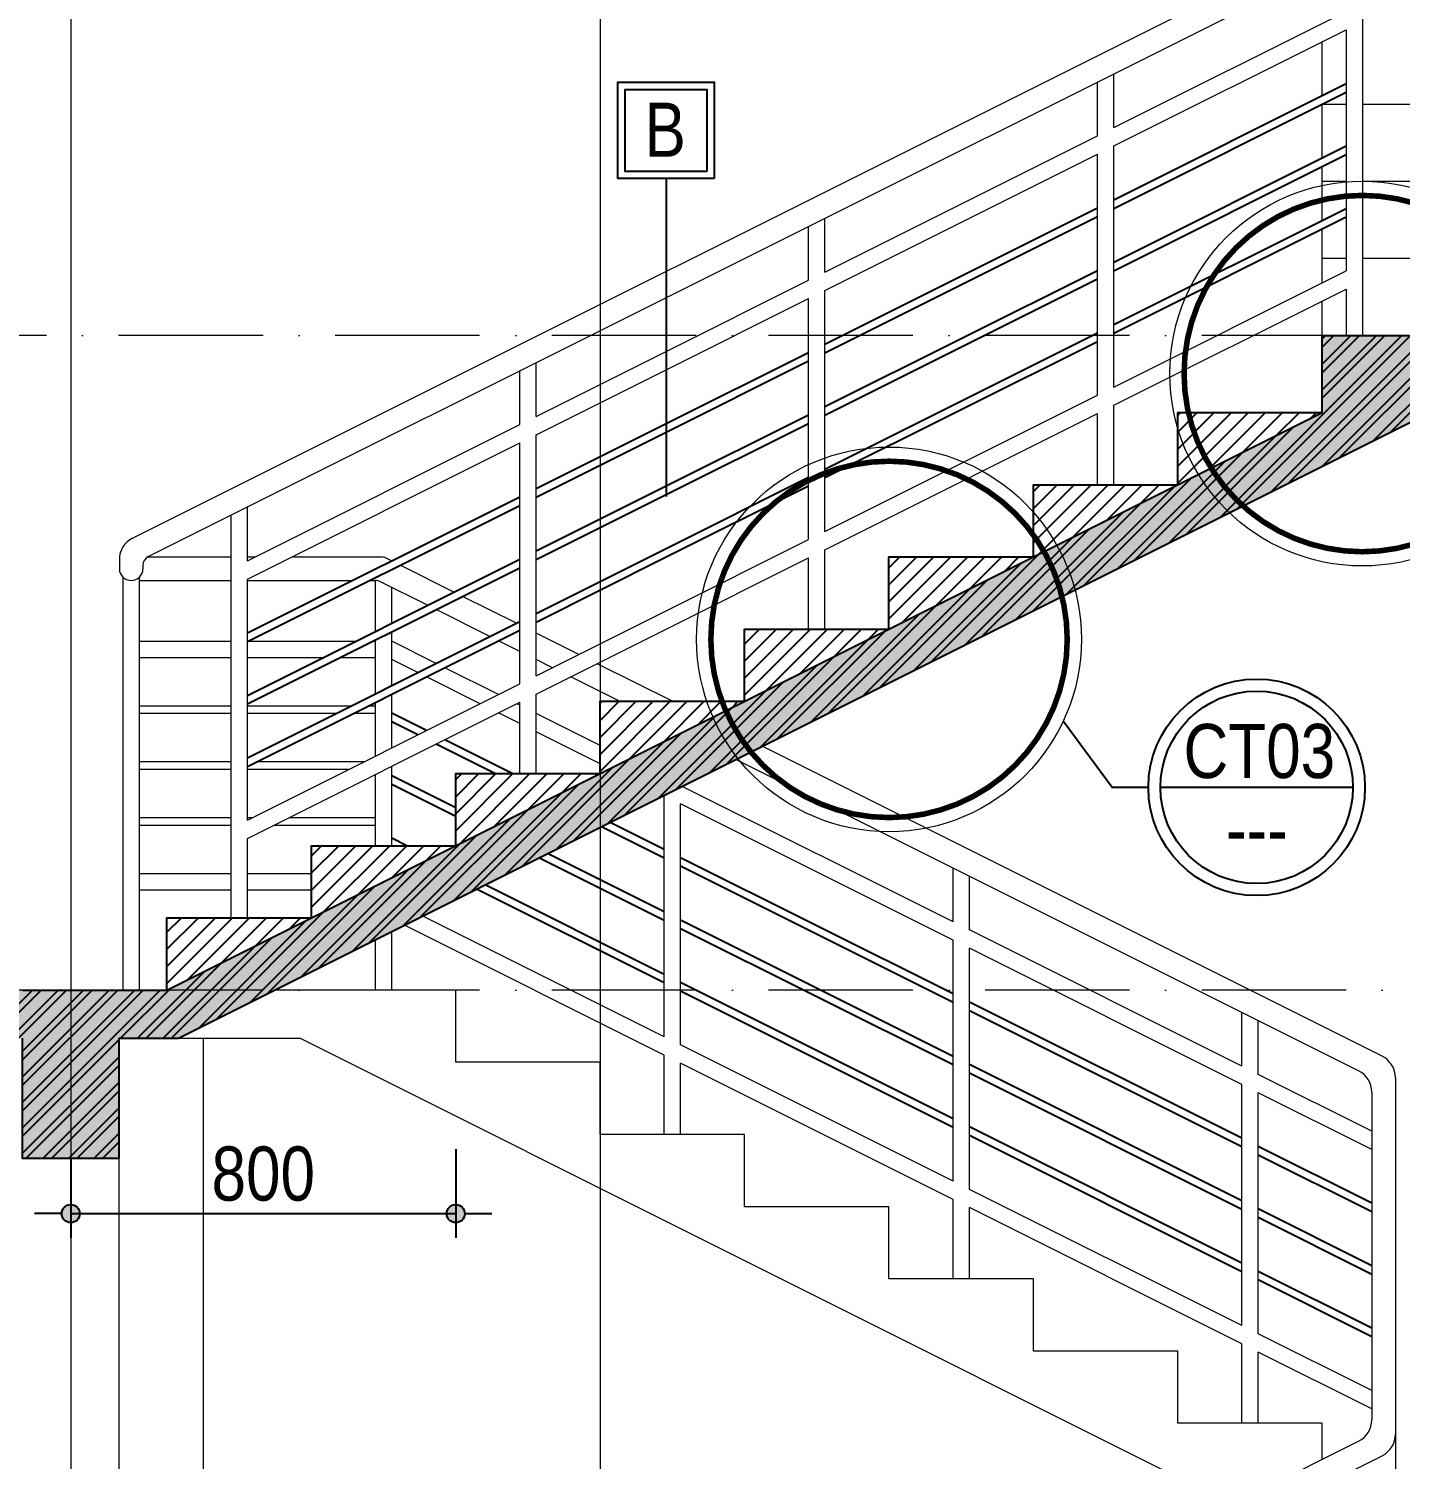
# Model space of a CAD drawing. Extents: x -79995 to 347433, y -157641 to 104789.
# Drawn here: x 21013 to 26713, y -131274 to -125328 of the extents above; entities that cross this region are included whole.
import ezdxf
from ezdxf.enums import TextEntityAlignment as Align

# ---------------------------------------------------------------- set-up
doc = ezdxf.new("R2010")
doc.units = 0
doc.linetypes.add('ACAD_ISO10W100', pattern=[18, 12, -3, 0, -3])
doc.layers.get('DEFPOINTS').update_dxf_attribs({"linetype": 'CONTINUOUS'})
for name, color, linetype in [('DIM', 1, 'CONTINUOUS'), ('HACTH', 8, 'CONTINUOUS'), ('HATCH', 8, 'CONTINUOUS'), ('TAGS', 60, 'CONTINUOUS'), ('TEXT', 7, 'CONTINUOUS'), ('TUONG', 131, 'CONTINUOUS')]:
    doc.layers.add(name, color=color, linetype=linetype)
for name, color, linetype, lineweight in [('HACHT', 8, 'CONTINUOUS', 5), ('NET-THAY', 2, 'CONTINUOUS', 13), ('TRUC', 24, 'CONTINUOUS', 0)]:
    doc.layers.add(name, color=color, linetype=linetype, lineweight=lineweight)
doc.styles.add('HEL-CONDENSE', font='')
doc.styles.add('HELVECONDENSE', font='')
doc.styles.add('VNI-HELVE-CONDENSEN', font='')
doc.styles.get('HEL-CONDENSE').set_extended_font_data('VNI-Helve-Condense')
doc.styles.get('HELVECONDENSE').set_extended_font_data('VNI-Helve-Condense')
doc.styles.get('VNI-HELVE-CONDENSEN').set_extended_font_data('VNI-Helve-Condense')
doc.dimstyles.new('D 50', dxfattribs={"dimtxt": 225, "dimasz": 1.5, "dimexe": 100, "dimexo": 0, "dimgap": 50, "dimtad": 1, "dimdec": 0, "dimlfac": 0.5, "dimzin": 13, "dimdsep": 46, "dimtxsty": 'HEL-CONDENSE', "dimblk": 'D50', "dimcen": 0, "dimclrd": 1, "dimclre": 1, "dimclrt": 7, "dimazin": 0, "dimtfac": 1, "dimtdec": 0, "dimtmove": 0, "dimatfit": 3, "dimldrblk": 'D50', "dimfxl": 1, "dimtolj": 1, "dimtzin": 13, "dimarcsym": 0})

# ---------------------------------------------------------------- blocks, each defined once
blk = doc.blocks.new('A$C5F494123')
at = {"layer": 'TAGS', "color": 254, "ltscale": 1000}
blk.add_line((400, 0), (-400, 0), dxfattribs=at)
at = {"layer": 'TAGS', "ltscale": 1000}
blk.add_circle((0, 0), 450, dxfattribs=at)
at = {"layer": 'TAGS', "color": 254, "ltscale": 1000}
blk.add_circle((0, 0), 400, dxfattribs=at)
at = {"layer": 'TAGS', "ltscale": 1000, "style": 'VNI-HELVE-CONDENSEN'}
blk.add_attdef('A', (-84, 67), '', height=225, dxfattribs=at)
blk.add_attdef('A', text='', height=225, dxfattribs=at).set_placement((1.1, -61.7), align=Align.TOP_CENTER)
blk = doc.blocks.new('D50')
at = {"layer": 'DIM'}
blk.add_hatch(color=256, dxfattribs=at).paths.add_polyline_path([(25, 0, 1), (-25, 0, 1)])
blk.add_line((25, 0), (100, 0), dxfattribs=at)
blk.add_circle((0, 0), 25, dxfattribs=at)
blk = doc.blocks.new('*D1658')
at = {"layer": 'DEFPOINTS', "color": 0, "transparency": 16777216}
for p in [(21188.2, -130023.6), (22788.2, -129984.3), (22788.2, -130252.4)]:
    blk.add_point(p, dxfattribs=at)
at = {"layer": 'DIM', "color": 1, "lineweight": -2, "transparency": 16777216}
for p, q in [((21188.2, -130023.6), (21188.2, -130352.4)), ((22788.2, -129984.3), (22788.2, -130352.4)), ((21189.7, -130252.4), (22786.7, -130252.4))]:
    blk.add_line(p, q, dxfattribs=at)
at = {"layer": 'DIM', "color": 1, "lineweight": -2, "transparency": 16777216, "xscale": 1.5, "yscale": 1.5, "zscale": 1.5, "rotation": 180}
blk.add_blockref('D50', (21188.2, -130252.4), dxfattribs=at)
at = {"layer": 'DIM', "color": 1, "lineweight": -2, "transparency": 16777216, "xscale": 1.5, "yscale": 1.5, "zscale": 1.5}
blk.add_blockref('D50', (22788.2, -130252.4), dxfattribs=at)
at = {"layer": 'DIM', "color": 7, "transparency": 16777216, "insert": (21988.2, -130087.5), "char_height": 225, "attachment_point": 5, "style": 'HEL-CONDENSE'}
blk.add_mtext('\\A1;800', dxfattribs=at)
blk = doc.blocks.new('A$C48452AB6')
at = {"layer": 'TAGS'}
blk.add_lwpolyline([(-218.8, -167.6), (181.2, -167.6), (181.2, 232.4), (-218.8, 232.4)], close=True, dxfattribs=at)
at = {"layer": 'TAGS', "color": 8}
blk.add_lwpolyline([(-188.8, -137.6), (151.2, -137.6), (151.2, 202.4), (-188.8, 202.4)], close=True, dxfattribs=at)
at = {"layer": 'TAGS', "style": 'HELVECONDENSE'}
blk.add_attdef('DSFA', (-189, -76.2), '', height=225, dxfattribs=at)

msp = doc.modelspace()

# ---------------------------------------------------------------- hatches: boundary and pattern name
at = {"layer": 'HACTH'}
h = msp.add_hatch(dxfattribs=at)
h.set_pattern_fill('ANSI32', color=256, scale=200, style=0)
h.set_pattern_definition([(45, (-1113859.255, 25868.335), (-53.0330086, 53.0330086), []), (45, (-1113823.9, 25868.335), (-53.0330086, 53.0330086), [])])
h.paths.add_polyline_path([(21188.167, -129323.632), (20988.167, -129323.632), (20018.281, -129323.632), (20018.281, -129523.632), (20988.167, -129523.632), (20988.167, -130023.632), (21188.167, -130023.632)])
h.paths.add_polyline_path([(22035.381, -129323.632), (21188.167, -129323.632), (21188.167, -130023.632), (21388.167, -130023.632), (21388.167, -129523.632), (21635.381, -129523.632)])
h.paths.add_polyline_path([(29188.167, -127303.632), (29388.167, -127303.632), (29388.167, -126603.632), (29188.167, -126603.632)])
h.paths.add_polyline_path([(28988.167, -127303.632), (29188.167, -127303.632), (29188.167, -126603.632), (26388.167, -126603.632), (26388.167, -126923.632), (21588.167, -129323.632), (22035.381, -129323.632), (27075.381, -126803.632), (28988.167, -126803.632)])
h = msp.add_hatch(dxfattribs=at)
h.set_pattern_fill('AR-CONC', color=256, scale=20, style=0)
h.set_pattern_definition([(50, (-1113859.25, 25868.34), (143.452037, -12.550427), [15, -165]), (355, (-1113859.25, 25868.34), (-27.750267, 150.438427), [12, -132]), (100.4514, (-1113847.3, 25867.29), (115.701876, 137.887908), [12.748038, -140.228422]), (46.1842, (-1113859.25, 25908.34), (213.44821, -33.103803), [22.5, -247.5]), (96.6356, (-1113841.47, 25905.58), (186.93254, 194.823574), [19.122058, -210.3426]), (351.1842, (-1113859.25, 25908.34), (186.93239, 194.82372), [18, -198]), (21, (-1113839.25, 25898.34), (119.38141, -80.523778), [15, -165]), (326, (-1113839.25, 25898.34), (48.663066, 145.030009), [12, -132]), (71.4514, (-1113829.3, 25891.62), (168.044526, 64.5061), [12.748038, -140.228422]), (37.5, (-1113859.255, 25868.335), (2.431971, 66.5787708), [0, -130.4, 0, -134, 0, -132.5]), (7.5, (-1113859.255, 25868.335), (52.6139075, 78.8823424), [0, -76.4, 0, -127.4, 0, -50.5]), (327.5, (-1113903.855, 25868.335), (106.7644872, -4.5109743), [0, -50, 0, -156, 0, -207]), (317.5, (-1113923.855, 25868.335), (116.637234, 20.0209965), [0, -65, 0, -103.6, 0, -147])])
h.paths.add_polyline_path([(21188.167, -129323.632), (20988.167, -129323.632), (20018.281, -129323.632), (20018.281, -129523.632), (20988.167, -129523.632), (20988.167, -130023.632), (21188.167, -130023.632)])
h.paths.add_polyline_path([(22035.381, -129323.632), (21188.167, -129323.632), (21188.167, -130023.632), (21388.167, -130023.632), (21388.167, -129523.632), (21635.381, -129523.632)])
h.paths.add_polyline_path([(28988.167, -127303.632), (29188.167, -127303.632), (29188.167, -126603.632), (26388.167, -126603.632), (26388.167, -126923.632), (21588.167, -129323.632), (22035.381, -129323.632), (27075.381, -126803.632), (28988.167, -126803.632)])
h.paths.add_polyline_path([(29188.167, -127303.632), (29388.167, -127303.632), (29388.167, -126603.632), (29188.167, -126603.632)])
h = msp.add_hatch(dxfattribs=at)
h.set_pattern_fill('ANSI31', color=256, scale=400, style=0)
h.set_pattern_definition([(45, (-1113859.255, 25868.335), (-35.355339, 35.355339), [])])
h.paths.add_polyline_path([(22188.167, -129023.632), (21588.167, -129023.632), (21588.167, -129323.632)])
h.paths.add_polyline_path([(22788.167, -128723.632), (22188.167, -128723.632), (22188.167, -129023.632)])
h.paths.add_polyline_path([(23388.167, -128423.632), (22788.167, -128423.632), (22788.167, -128723.632)])
h.paths.add_polyline_path([(23988.167, -128123.632), (23388.167, -128123.632), (23388.167, -128423.632)])
h.paths.add_polyline_path([(24588.167, -127823.632), (23988.167, -127823.632), (23988.167, -128123.632)])
h.paths.add_polyline_path([(25188.167, -127523.632), (24588.167, -127523.632), (24588.167, -127823.632)])
h.paths.add_polyline_path([(25788.167, -127223.632), (25188.167, -127223.632), (25188.167, -127523.632)])
h.paths.add_polyline_path([(26388.167, -126923.632), (25788.167, -126923.632), (25788.167, -127223.632)])

# ---------------------------------------------------------------- linework, layer by layer
at = {"layer": 'HACHT'}
for p, q in [((21474.327, -127873.806), (21854.167, -127873.806)), ((21922.167, -127873.806), (22372.201, -127873.806)), ((22443.755, -127873.806), (22454.167, -127873.806)), ((21474.327, -127941.806), (21854.167, -127941.806)), ((21922.167, -127941.806), (22236.201, -127941.806)), ((22307.755, -127941.806), (22454.167, -127941.806)), ((21474.327, -128141.806), (21854.167, -128141.806)), ((21474.327, -128173.228), (21854.167, -128173.228)), ((21922.167, -128141.806), (22354.969, -128141.806)), ((21922.167, -128173.228), (22292.126, -128173.228)), ((22363.681, -128173.228), (22454.167, -128173.228)), ((22426.523, -128141.806), (22454.167, -128141.806)), ((21474.327, -128373.806), (21854.167, -128373.806)), ((21474.327, -128405.806), (21854.167, -128405.806)), ((21922.167, -128405.806), (22345.737, -128405.806)), ((21962.523, -128373.806), (22409.737, -128373.806)), ((21474.327, -128606.385), (21854.167, -128606.385)), ((21474.327, -128638.385), (21854.167, -128638.385)), ((21922.167, -128606.385), (21944.579, -128606.385)), ((22032.632, -128638.385), (22454.167, -128638.385)), ((22096.632, -128606.385), (22454.167, -128606.385)), ((21474.327, -128838.385), (21854.167, -128838.385)), ((21922.167, -128838.385), (22188.167, -128838.385)), ((21474.327, -128906.385), (21854.167, -128906.385)), ((21922.167, -128906.385), (22188.167, -128906.385))]:
    msp.add_line(p, q, dxfattribs=at)
at = {"layer": 'HACTH'}
for points in [[(25522.167, -126039.439), (26488.167, -125556.439)], [(25522.167, -126075.216), (26488.167, -125592.216)], [(25522.167, -126298.823), (26488.167, -125815.823)], [(25522.167, -126334.6), (26488.167, -125851.6)], [(24322.167, -126639.439), (25454.167, -126073.439)], [(25522.167, -126558.207), (26488.167, -126075.207)], [(24322.167, -126675.216), (25454.167, -126109.216)], [(25522.167, -126593.984), (26488.167, -126110.984)], [(24322.167, -126898.823), (25454.167, -126332.823)], [(24322.167, -126934.6), (25454.167, -126368.6)], [(24322.167, -127158.207), (25454.167, -126592.207)], [(24322.167, -127193.984), (25454.167, -126627.984)], [(23654.167, -126973.439), (24254.167, -126673.439)], [(23654.167, -127009.216), (24254.167, -126709.216)], [(23654.167, -127232.823), (24254.167, -126932.823)], [(23122.167, -127239.439), (23654.167, -126973.439)], [(23654.167, -127268.6), (24254.167, -126968.6)], [(23122.167, -127275.216), (23654.167, -127009.216)], [(23654.167, -127492.207), (24254.167, -127192.207)], [(23654.167, -127527.984), (24254.167, -127227.984)], [(21922.167, -127839.439), (23054.167, -127273.439)], [(23122.167, -127498.823), (23654.167, -127232.823)], [(23122.167, -127534.6), (23654.167, -127268.6)], [(21922.167, -127875.216), (23054.167, -127309.216)], [(23122.167, -127758.207), (23654.167, -127492.207)], [(23122.167, -127793.984), (23654.167, -127527.984)], [(21922.167, -128098.823), (23054.167, -127532.823)], [(21922.167, -128134.6), (23054.167, -127568.6)], [(21922.167, -128358.207), (23054.167, -127792.207)], [(21922.167, -128393.984), (23054.167, -127827.984)], [(22666.319, -128245.515), (22522.167, -128173.439)], [(22630.542, -128263.404), (22522.167, -128209.216)], [(22950.998, -128423.632), (22706.568, -128301.417)], [(23022.553, -128423.632), (22742.345, -128283.528)], [(22788.167, -128565.823), (22522.167, -128432.823)], [(22788.167, -128601.6), (22522.167, -128468.6)], [(23654.167, -128775.216), (23393.19, -128644.728)], [(23654.167, -128739.439), (23428.967, -128626.839)], [(22585.017, -128723.632), (22522.167, -128692.207)], [(23654.167, -129034.6), (23133.806, -128774.42)], [(23654.167, -128998.823), (23169.583, -128756.531)], [(24854.167, -129339.439), (23722.167, -128773.439)], [(24854.167, -129375.216), (23722.167, -128809.216)], [(23654.167, -129258.207), (22910.199, -128886.223)], [(23654.167, -129293.984), (22874.422, -128904.112)], [(24854.167, -129598.823), (23722.167, -129032.823)], [(24854.167, -129634.6), (23722.167, -129068.6)], [(24854.167, -129858.207), (23722.167, -129292.207)], [(24854.167, -129893.984), (23722.167, -129327.984)], [(26054.167, -129939.439), (24922.167, -129373.439)], [(26054.167, -129975.216), (24922.167, -129409.216)], [(26054.167, -130198.823), (24922.167, -129632.823)], [(26054.167, -130234.6), (24922.167, -129668.6)], [(26054.167, -130458.207), (24922.167, -129892.207)], [(26054.167, -130493.984), (24922.167, -129927.984)], [(26594.457, -130209.585), (26122.167, -129973.439)], [(26594.457, -130245.362), (26122.167, -130009.216)], [(26594.457, -130468.968), (26122.167, -130232.823)], [(26594.457, -130504.746), (26122.167, -130268.6)], [(26594.457, -130728.352), (26122.167, -130492.207)], [(26594.457, -130764.129), (26122.167, -130527.984)]]:
    msp.add_lwpolyline(points, dxfattribs=at)
at = {"layer": 'HATCH', "const_width": 23.1}
for points in [[(27295.058, -126761.67, 1), (25814.26, -126761.67, 1)], [(25328.77, -127866.229, 1), (23847.972, -127866.229, 1)]]:
    msp.add_lwpolyline(points, format="xyb", close=True, dxfattribs=at)
at = {"layer": 'NET-THAY'}
for p, q in [((21445.446, -127444.993), (26451.056, -124942.188)), ((21510.279, -127522.144), (26515.888, -125019.339)), ((26556.167, -124982.574), (26556.167, -126603.632)), ((26388.167, -125606.439), (26388.167, -125382.833)), ((26488.167, -125332.833), (26488.167, -126334.591)), ((25454.167, -125773.806), (25454.167, -125550.199)), ((25522.167, -125739.806), (25522.167, -125516.199)), ((26388.167, -125865.823), (26388.167, -125642.216)), ((26488.167, -125643.632), (26388.167, -125643.632)), ((28988.167, -125643.632), (26556.167, -125643.632)), ((25454.167, -126851.591), (25454.167, -125849.833)), ((25522.167, -126817.591), (25522.167, -125815.833)), ((26388.167, -126125.207), (26388.167, -125901.6)), ((26488.167, -125963.632), (26388.167, -125963.632)), ((28988.167, -125963.632), (26556.167, -125963.632)), ((24254.167, -126373.806), (24254.167, -126150.199)), ((24322.167, -126339.806), (24322.167, -126116.199)), ((26388.167, -126384.591), (26388.167, -126160.984)), ((26488.167, -126283.632), (26388.167, -126283.632)), ((28988.167, -126283.632), (26556.167, -126283.632)), ((24254.167, -127451.591), (24254.167, -126449.833)), ((24322.167, -127417.591), (24322.167, -126415.833)), ((26488.167, -126410.617), (26488.167, -126603.632)), ((26388.167, -126603.632), (26388.167, -126460.617)), ((23054.167, -126973.806), (23054.167, -126750.199)), ((23122.167, -126939.806), (23122.167, -126716.199)), ((25454.167, -127223.632), (25454.167, -126927.617)), ((25522.167, -127223.632), (25522.167, -126893.617)), ((23054.167, -128051.591), (23054.167, -127049.833)), ((23122.167, -128017.591), (23122.167, -127015.833)), ((21854.167, -129023.632), (21854.167, -127350.199)), ((21922.167, -127539.806), (21922.167, -127316.199)), ((21507.569, -127523.632), (21854.167, -127523.632)), ((21922.167, -127523.632), (21954.515, -127523.632)), ((22106.568, -127523.632), (22476.364, -127523.632)), ((24254.167, -127823.632), (24254.167, -127527.617)), ((24322.167, -127823.632), (24322.167, -127493.617)), ((21390.167, -127534.436), (21390.167, -127572.632)), ((21488.167, -127557.921), (21488.167, -127572.632)), ((22520.974, -127540.036), (22498.724, -127528.911)), ((22780.358, -127669.728), (22556.751, -127557.924)), ((21405.167, -127607.917), (21405.167, -129323.632)), ((21473.167, -127607.917), (21473.167, -129323.632)), ((21473.167, -127621.632), (21854.167, -127621.632)), ((21922.167, -128617.591), (21922.167, -127615.833)), ((21922.167, -127621.632), (22357.782, -127621.632)), ((22429.336, -127621.632), (22453.229, -127621.632)), ((22454.167, -127832.823), (22454.167, -127621.641)), ((22670.791, -127724.511), (22475.59, -127626.911)), ((22522.167, -127798.823), (22522.167, -127650.199)), ((23039.742, -127799.42), (22816.135, -127687.616)), ((22930.175, -127854.203), (22706.568, -127742.4)), ((22454.167, -128092.207), (22454.167, -127868.6)), ((22522.167, -128058.207), (22522.167, -127834.6)), ((23054.167, -127916.199), (22965.952, -127872.092)), ((23299.126, -127929.112), (23122.167, -127840.632)), ((23189.559, -127983.895), (23122.167, -127950.199)), ((23688.167, -128123.632), (23375.152, -127967.125)), ((23469.032, -128123.632), (23265.585, -128021.908)), ((22522.167, -128317.591), (22522.167, -128093.984)), ((23122.167, -128423.632), (23122.167, -128093.617)), ((22454.167, -128351.591), (22454.167, -128127.984)), ((23054.167, -128423.632), (23054.167, -128127.617)), ((26637.179, -129598.138), (24061.774, -128310.436)), ((22522.167, -128723.632), (22522.167, -128393.617)), ((26539.179, -129658.705), (23952.207, -128365.219)), ((22454.167, -128723.632), (22454.167, -128427.617)), ((23654.167, -129517.591), (23654.167, -128514.239)), ((23722.167, -129551.591), (23722.167, -128549.833)), ((21922.167, -129023.632), (21922.167, -128693.617)), ((24854.167, -129039.806), (24854.167, -128816.199)), ((24922.167, -129073.806), (24922.167, -128850.199)), ((22454.167, -129323.632), (22454.167, -129114.239)), ((22522.167, -129323.632), (22522.167, -129080.239)), ((24854.167, -130117.591), (24854.167, -129115.833)), ((24922.167, -130151.591), (24922.167, -129149.833)), ((26054.167, -129639.806), (26054.167, -129416.199)), ((26122.167, -129673.806), (26122.167, -129450.199)), ((21388.167, -129523.632), (21388.167, -134723.632)), ((21388.167, -129523.632), (22140.954, -129523.632)), ((21738.167, -129523.632), (21738.167, -133523.632)), ((22140.954, -129523.632), (26014.56, -131460.436)), ((23654.167, -129923.632), (23654.167, -129593.617)), ((23722.167, -129923.632), (23722.167, -129627.617)), ((26054.167, -130717.591), (26054.167, -129715.833)), ((26692.457, -129687.581), (26692.457, -131169.251)), ((26122.167, -130751.591), (26122.167, -129749.833)), ((26594.457, -129748.148), (26594.457, -131108.684)), ((21388.167, -130023.632), (21388.167, -135631.366)), ((24854.167, -130523.632), (24854.167, -130193.617)), ((24922.167, -130523.632), (24922.167, -130227.617)), ((26054.167, -131123.632), (26054.167, -130793.617)), ((26122.167, -131123.632), (26122.167, -130827.617)), ((26388.167, -131273.632), (26388.167, -131123.632)), ((23847.932, -132543.75), (26539.179, -131198.126)), ((26692.457, -131169.251), (26692.457, -132923.632)), ((23847.932, -132653.317), (26637.179, -131258.694))]:
    msp.add_line(p, q, dxfattribs=at)
for points in [[(25522.167, -125739.806), (26488.167, -125256.806)], [(25522.167, -125815.833), (26488.167, -125332.833)], [(24322.167, -126339.806), (25454.167, -125773.806)], [(24322.167, -126415.833), (25454.167, -125849.833)], [(25522.167, -126817.591), (26488.167, -126334.591)], [(23654.167, -126673.806), (24254.167, -126373.806)], [(23654.167, -126749.833), (24254.167, -126449.833)], [(25522.167, -126893.617), (26488.167, -126410.617)], [(23122.167, -126939.806), (23654.167, -126673.806)], [(23122.167, -127015.833), (23654.167, -126749.833)], [(24322.167, -127417.591), (25454.167, -126851.591)], [(24322.167, -127493.617), (25454.167, -126927.617)], [(21922.167, -127539.806), (23054.167, -126973.806)], [(21922.167, -127615.833), (23054.167, -127049.833)], [(23654.167, -127751.591), (24254.167, -127451.591)], [(23654.167, -127827.617), (24254.167, -127527.617)], [(23122.167, -128017.591), (23654.167, -127751.591)], [(22706.568, -127966.007), (22522.167, -127873.806)], [(23122.167, -128093.617), (23654.167, -127827.617)], [(22630.542, -128004.02), (22522.167, -127949.833)], [(22965.952, -128095.699), (22742.345, -127983.895)], [(22965.952, -128095.699), (22742.345, -127983.895)], [(21922.167, -128617.591), (23054.167, -128051.591)], [(22889.926, -128133.712), (22666.319, -128021.908)], [(21922.167, -128693.617), (23054.167, -128127.617)], [(23054.167, -128215.833), (22965.952, -128171.725)], [(23054.167, -128139.806), (23041.978, -128133.712)], [(23388.167, -128306.806), (23122.167, -128173.806)], [(23388.167, -128382.833), (23122.167, -128249.833)], [(24854.167, -129039.806), (23728.6, -128477.023)], [(23654.167, -128515.833), (23652.573, -128515.036)], [(24854.167, -129115.833), (23722.167, -128549.833)], [(23654.167, -129593.617), (22574.789, -129053.928)], [(23654.167, -129517.591), (22650.815, -129015.915)], [(26054.167, -129639.806), (24922.167, -129073.806)], [(26054.167, -129715.833), (24922.167, -129149.833)], [(26388.167, -131273.632), (26388.167, -131123.632), (25788.167, -131123.632), (25788.167, -130823.632), (25188.167, -130823.632), (25188.167, -130523.632), (24588.167, -130523.632), (24588.167, -130223.632), (23988.167, -130223.632), (23988.167, -129923.632), (23388.167, -129923.632), (23388.167, -129623.632), (22788.167, -129623.632), (22788.167, -129323.632), (22035.381, -129323.632)], [(24854.167, -130117.591), (23722.167, -129551.591)], [(24854.167, -130193.617), (23722.167, -129627.617)], [(26594.457, -129909.951), (26122.167, -129673.806)], [(26594.457, -129985.978), (26122.167, -129749.833)], [(26054.167, -130717.591), (24922.167, -130151.591)], [(26054.167, -130793.617), (24922.167, -130227.617)], [(26594.457, -130987.736), (26122.167, -130751.591)], [(26594.457, -131063.763), (26122.167, -130827.617)]]:
    msp.add_lwpolyline(points, dxfattribs=at)
for centre in [(26554.659, -126761.67), (24588.371, -127866.229)]:
    msp.add_circle(centre, 799.412, dxfattribs=at)
for centre, radius, start, end in [((21490.167, -127534.436), 100, 116.5650512, 180), ((21528.167, -127557.921), 40, 116.5650512, 180), ((22476.364, -127573.632), 50, 63.4349488, 90), ((21439.167, -127572.632), 49, 180, 359.9999991), ((22453.229, -127671.632), 50, 63.4349488, 90), ((26592.457, -129687.581), 100, 0, 63.4349488), ((26494.457, -129748.148), 100, 0, 63.4349488), ((26494.457, -131108.684), 100, 296.5650512, 0), ((26592.457, -131169.251), 100, 296.5650512, 0)]:
    msp.add_arc(centre, radius, start, end, dxfattribs=at)
at = {"layer": 'TEXT', "color": 7, "linetype": 'ByBlock'}
for points in [[(23661.735, -125951.385), (23661.735, -127272.923)], [(25665.88, -128481.097), (25515.88, -128481.097), (25312.095, -128205.763)]]:
    msp.add_lwpolyline(points, dxfattribs=at)
at = {"layer": 'TRUC', "linetype": 'ACAD_ISO10W100', "ltscale": 50}
for p, q in [((30988.167, -126603.632), (20018.281, -126603.632)), ((30988.167, -129323.632), (20018.281, -129323.632)), ((30988.167, -129323.632), (20018.281, -129323.632))]:
    msp.add_line(p, q, dxfattribs=at)
at = {"layer": 'TRUC', "linetype": 'ACAD_ISO10W100', "ltscale": 0.2}
for points in [[(21188.167, -112373.461), (21188.167, -135631.366)], [(23388.167, -112373.461), (23388.167, -135631.366)]]:
    msp.add_lwpolyline(points, dxfattribs=at)
at = {"layer": 'TUONG', "color": 4}
for p, q in [((21635.381, -129523.632), (27075.381, -126803.632)), ((21588.167, -129323.632), (26388.167, -126923.632)), ((21388.167, -129523.632), (21635.381, -129523.632))]:
    msp.add_line(p, q, dxfattribs=at)
for points in [[(21388.167, -129323.632), (21588.167, -129323.632), (21588.167, -129023.632), (22188.167, -129023.632), (22188.167, -128723.632), (22788.167, -128723.632), (22788.167, -128423.632), (23388.167, -128423.632), (23388.167, -128123.632), (23988.167, -128123.632), (23988.167, -127823.632), (24588.167, -127823.632), (24588.167, -127523.632), (25188.167, -127523.632), (25188.167, -127223.632), (25788.167, -127223.632), (25788.167, -126923.632), (26388.167, -126923.632), (26388.167, -126603.632), (29388.167, -126603.632)], [(20988.167, -129323.632), (20988.167, -129323.632), (21388.167, -129323.632)], [(21388.167, -129523.632), (21388.167, -130023.632), (20988.167, -130023.632), (20988.167, -129523.632)]]:
    msp.add_lwpolyline(points, dxfattribs=at)

# ---------------------------------------------------------------- block references
at = {"layer": 'TAGS'}
ref = msp.add_blockref('A$C48452AB6', (23642.954, -125783.775), dxfattribs=dict(at, xscale=-1))
ref.add_attrib('DSFA', 'B', (23572.368, -125860.928), dxfattribs={"color": 7, "height": 225, "style": 'HELVECONDENSE'})
at = {"layer": 'TAGS', "ltscale": 1000}
ref = msp.add_blockref('A$C5F494123', (26115.88, -128481.097), dxfattribs=at)
ref.add_attrib('A', '---', dxfattribs={"color": 7, "ltscale": 1000, "height": 225, "style": 'VNI-HELVE-CONDENSEN'}).set_placement((26117.025, -128542.784), align=Align.TOP_CENTER)
ref.add_attrib('A', 'CT03', (25811.888, -128442.501), dxfattribs={"color": 7, "ltscale": 1000, "height": 225, "style": 'VNI-HELVE-CONDENSEN'})

# ---------------------------------------------------------------- dimensions: what is measured, and where the dimension line sits
at = {"layer": 'DIM'}
dim = msp.add_linear_dim(base=(22788.167, -130252.385), p1=(21188.167, -130023.632), p2=(22788.167, -129984.288), dimstyle='D 50', dxfattribs=at)
dim.commit()
dim.dimension.update_dxf_attribs({"geometry": '*D1658', "text_midpoint": (21988.167, -130087.485)})

doc.saveas('drawing.dxf')
